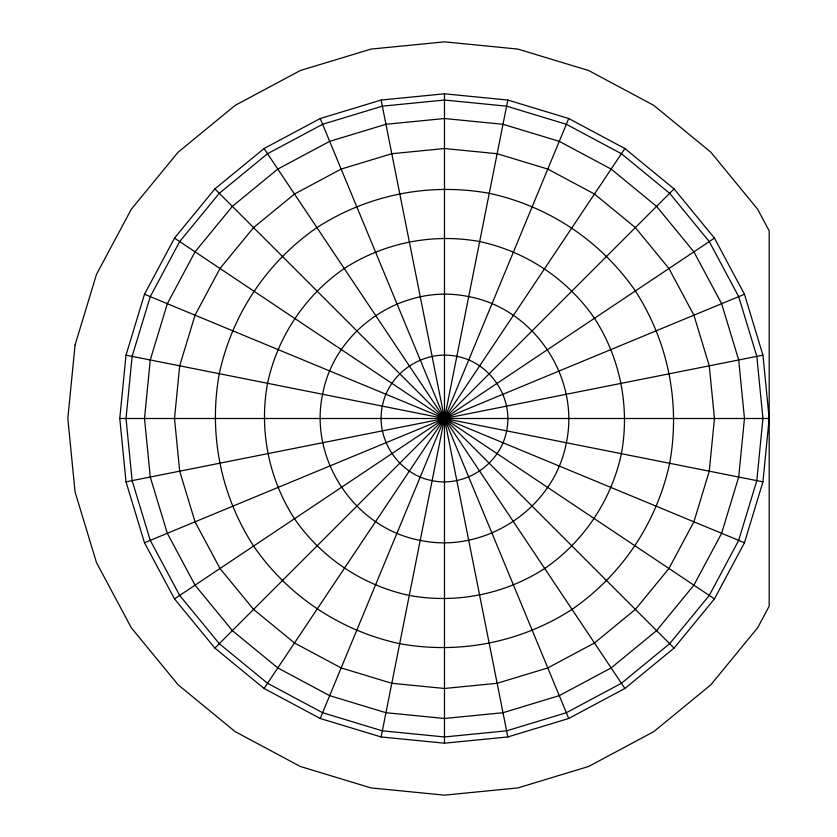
<?xml version="1.0" encoding="UTF-8"?>
<svg xmlns="http://www.w3.org/2000/svg" width="837" height="837" viewBox="0 0 837 837"><rect width="100%" height="100%" fill="white"/><g stroke="black" fill="none" stroke-linecap="round" stroke-linejoin="round"><path stroke-width="1.26" d="M119.775 418.5L126.021 355.15L144.498 294.247L174.504 238.106L214.879 188.9L264.084 148.526L320.215 118.519L381.128 100.042L444.478 93.807L507.818 100.042L568.731 118.519L624.873 148.526L674.067 188.9L714.453 238.106L744.459 294.247L762.936 355.15L769.172 418.5L762.936 481.85L744.459 542.753L714.453 598.894L674.067 648.1L624.873 688.474L568.731 718.481L507.818 736.958L444.478 743.193L381.128 736.958L320.215 718.481L264.084 688.474L214.879 648.1L174.504 598.894L144.498 542.753L126.021 481.85L119.775 418.5L769.172 418.5M381.128 736.958L507.818 100.042M320.215 718.481L568.731 118.519M264.084 688.474L624.873 148.526M214.879 648.1L674.067 188.9M174.504 598.894L714.453 238.106M144.498 542.753L744.459 294.247M126.021 481.85L762.936 355.15M126.021 355.15L762.936 481.85M144.498 294.247L744.459 542.753M174.504 238.106L714.453 598.894M214.879 188.9L674.067 648.1M264.084 148.526L624.873 688.474M320.215 118.519L568.731 718.481M381.128 100.042L507.818 736.958M444.478 93.807L444.478 743.193M75.058 345.022L67.828 418.5L75.058 491.978L96.496 562.642L131.304 627.76L178.145 684.833L235.218 731.674L300.337 766.483L371 787.91L444.478 795.15L517.957 787.91L588.61 766.483L653.728 731.674L710.812 684.833L757.652 627.76L769.172 606.197L769.172 230.803L757.652 209.24L710.812 152.167L653.728 105.326L588.61 70.517L517.957 49.09L444.478 41.85L371 49.09L300.337 70.517L235.218 105.326L178.145 152.167L131.304 209.24L96.496 274.358L75.058 345.022M132.131 356.374L126.021 418.5L132.131 480.626L150.262 540.367L179.683 595.431L219.294 643.684L267.547 683.285L322.611 712.716L382.352 730.837L444.478 736.958L506.605 730.837L566.346 712.716L621.399 683.285L669.663 643.684L709.263 595.431L738.694 540.367L756.815 480.626L762.936 418.5L756.815 356.374L738.694 296.633L709.263 241.569L669.663 193.316L621.399 153.715L566.346 124.284L506.605 106.163L444.478 100.042L382.352 106.163L322.611 124.284L267.547 153.715L219.294 193.316L179.683 241.569L150.262 296.633L132.131 356.374M150.262 359.973L144.498 418.5L150.262 477.027L167.327 533.295L195.052 585.157L232.362 630.617L277.811 667.926L329.673 695.652L385.951 712.716L444.478 718.481L502.995 712.716L559.273 695.652L611.136 667.926L656.595 630.617L693.904 585.157L721.62 533.295L738.694 477.027L744.459 418.5L738.694 359.973L721.62 303.705L693.904 251.843L656.595 206.383L611.136 169.074L559.273 141.348L502.995 124.284L444.478 118.519L385.951 124.284L329.673 141.348L277.811 169.074L232.362 206.383L195.052 251.843L167.327 303.705L150.262 359.973M179.683 365.832L174.504 418.5L179.683 471.168L195.052 521.817L219.995 568.49L253.569 609.399L294.488 642.973L341.161 667.926L391.81 683.285L444.478 688.474L497.147 683.285L547.796 667.926L594.469 642.973L635.377 609.399L668.951 568.49L693.904 521.817L709.263 471.168L714.453 418.5L709.263 365.832L693.904 315.183L668.951 268.51L635.377 227.601L594.469 194.027L547.796 169.074L497.147 153.715L444.478 148.526L391.81 153.715L341.161 169.074L294.488 194.027L253.569 227.601L219.995 268.51L195.052 315.183L179.683 365.832M219.294 373.71C208.423 433.671 220.581 494.824 253.569 546.059C288.284 596.143 340.125 630.784 399.688 643.684C459.649 654.555 520.792 642.387 572.037 609.399C622.121 574.695 656.752 522.853 669.663 463.29C680.533 403.329 668.365 342.176 635.377 290.941C600.663 240.857 548.821 206.216 489.268 193.316C429.308 182.445 368.154 194.613 316.92 227.601C266.836 262.305 232.194 314.147 219.294 373.71M267.547 383.304C258.947 429.956 268.687 478.921 294.488 518.72C321.387 557.787 362.892 585.523 409.283 595.431C455.924 604.032 504.899 594.291 544.699 568.49C583.766 541.591 611.502 500.087 621.399 453.696C630.01 407.044 620.269 358.079 594.469 318.28C567.57 279.213 526.054 251.477 479.664 241.569C433.022 232.968 384.057 242.709 344.258 268.51C305.181 295.409 277.445 336.913 267.547 383.304M322.611 394.258C308.665 459.231 354.867 528.377 420.237 540.367C485.209 554.303 554.356 508.111 566.346 442.742C580.282 377.769 534.079 308.623 468.72 296.633C403.737 282.697 334.591 328.889 322.611 394.258M382.352 406.144C375.238 439.268 398.799 474.516 432.122 480.626C465.246 487.73 500.495 464.179 506.605 430.856C513.709 397.732 490.158 362.484 456.835 356.374C423.71 349.27 388.462 372.821 382.352 406.144"/></g></svg>
